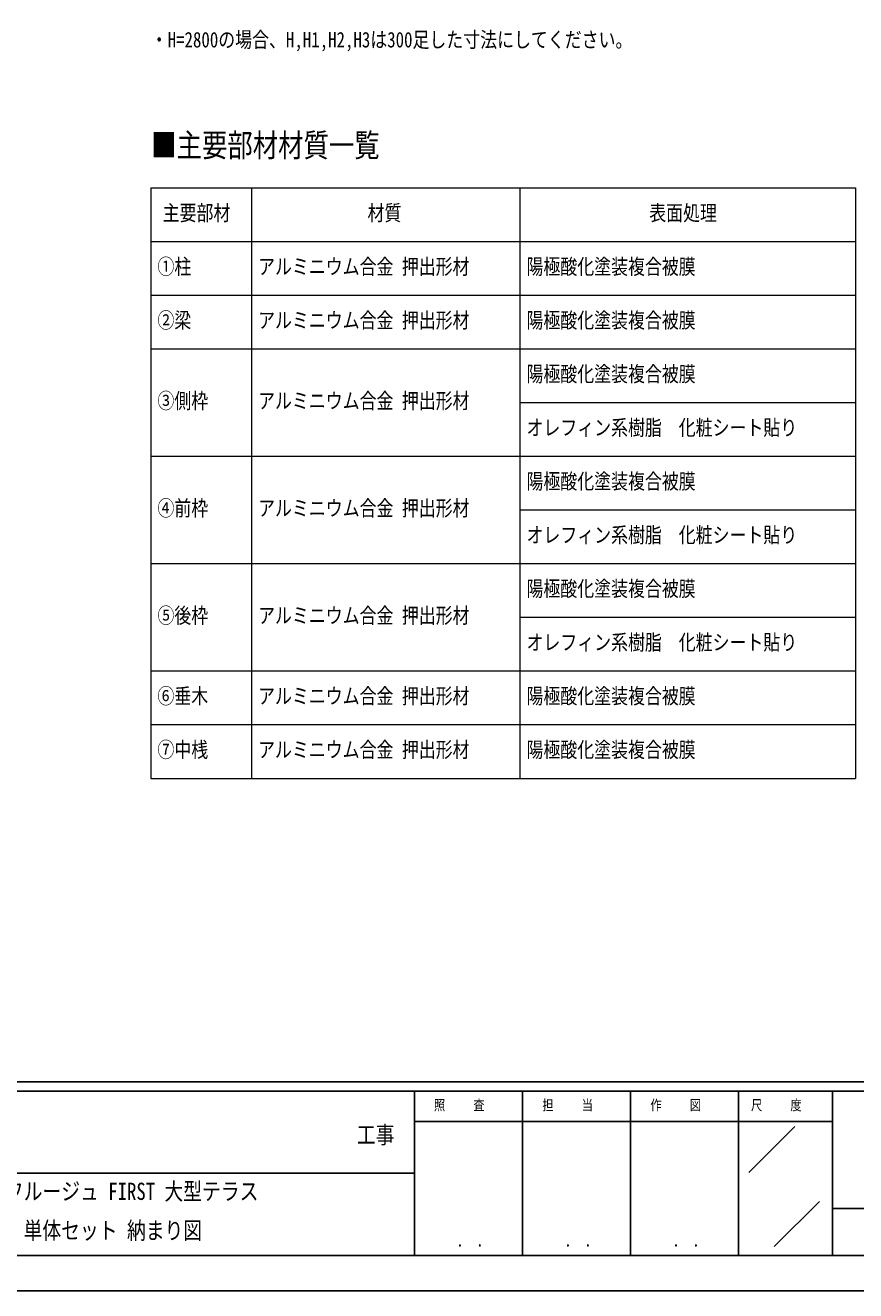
# Model space of a CAD drawing. Units: millimetres, scale not verified. Extents: x -14730 to 14718, y -10403 to 10400.
# Drawn here: x 1633 to 7820, y -10390 to -961 of the extents above; entities that cross this region are included whole.
import ezdxf
from ezdxf.enums import TextEntityAlignment as Align

# ---------------------------------------------------------------- set-up
doc = ezdxf.new("R2010")
doc.units = ezdxf.units.MM
doc.header["$LTSCALE"] = 50
doc.layers.add('0-1_TABLE1', color=7, linetype='Continuous', lineweight=18)
doc.layers.add('0-2_USER1', color=3, linetype='Continuous')
doc.layers.add('0-8_YKK_ZWAK', color=7, linetype='Continuous')
doc.styles.add('ＭＳ ゴシック', font='')
doc.styles.get('ＭＳ ゴシック').set_extended_font_data('MS Gothic')

msp = doc.modelspace()

# ---------------------------------------------------------------- linework, layer by layer
at = {"layer": '0-1_TABLE1'}
for p, q in [((2567.31, -2172.28), (7817.31, -2172.28)), ((2567.31, -2172.28), (2567.31, -6572.28)), ((3317.31, -2172.28), (3317.31, -6572.28)), ((5317.31, -2172.28), (5317.31, -6572.28)), ((7817.31, -2172.28), (7817.31, -6572.28)), ((2567.31, -2572.28), (7817.31, -2572.28)), ((2567.31, -2972.28), (7817.31, -2972.28)), ((2567.31, -3372.28), (7817.31, -3372.28)), ((5317.31, -3772.28), (7817.31, -3772.28)), ((2567.31, -4172.28), (7817.31, -4172.28)), ((5317.31, -4572.28), (7817.31, -4572.28)), ((2567.31, -4972.28), (7817.31, -4972.28)), ((5317.31, -5372.28), (7817.31, -5372.28)), ((2567.31, -5772.28), (7817.31, -5772.28)), ((2567.31, -6172.28), (7817.31, -6172.28)), ((2567.31, -6572.28), (7817.31, -6572.28))]:
    msp.add_line(p, q, dxfattribs=at)
at = {"layer": '0-8_YKK_ZWAK'}
for p, q in [((13632.57, -8832.7), (-13667.43, -8832.7)), ((4532.57, -8902.7), (-17.43, -8902.7)), ((5337.57, -8902.7), (5337.57, -10127.7)), ((6142.57, -8902.7), (6142.57, -10127.7)), ((6947.57, -8902.7), (6947.57, -10127.7)), ((7647.57, -8902.7), (6947.57, -8902.7)), ((11261.32, -8902.7), (7647.57, -8902.7)), ((7647.57, -8902.7), (7647.57, -10127.7)), ((6947.57, -9130.2), (4532.57, -9130.2)), ((6947.57, -9130.2), (7647.57, -9130.2)), ((7024.87, -9509.22), (7367.63, -9166.45)), ((-17.43, -9515.2), (4532.57, -9515.2)), ((7212.35, -10061.16), (7549.12, -9724.39)), ((7647.57, -9777.7), (11261.32, -9777.7)), ((-17.43, -10127.7), (4532.57, -10127.7)), ((4532.57, -10127.7), (6947.57, -10127.7)), ((6947.57, -10127.7), (7647.57, -10127.7)), ((7647.57, -10127.7), (11261.32, -10127.7))]:
    msp.add_line(p, q, dxfattribs=at)
msp.add_lwpolyline([(-14717.5, -10390.2), (14717.5, -10390.2), (14717.5, 10399.8), (-14717.5, 10399.8)], close=True, dxfattribs=at)
msp.add_lwpolyline([(6947.57, -8902.7), (4532.57, -8902.7), (4532.57, -10127.7)], dxfattribs=at)

# ---------------------------------------------------------------- texts
at = {"layer": '0-1_TABLE1', "style": 'ＭＳ ゴシック', "width": 0.8}
for s, p in [('主要部材', (2656.71, -2451.03)), ('材質', (4182.91, -2451.03)), ('表面処理', (6281.71, -2451.03)), ('①柱', (2617.31, -2851.03)), ('アルミニウム合金 押出形材', (3367.31, -2851.03)), ('陽極酸化塗装複合被膜', (5367.31, -2851.03)), ('②梁', (2617.31, -3251.03)), ('アルミニウム合金 押出形材', (3367.31, -3251.03)), ('陽極酸化塗装複合被膜', (5367.31, -3251.03)), ('陽極酸化塗装複合被膜', (5367.31, -3651.03)), ('③側枠', (2617.31, -3851.03)), ('アルミニウム合金 押出形材', (3367.31, -3851.03)), ('オレフィン系樹脂\u3000化粧シート貼り', (5367.31, -4051.03)), ('陽極酸化塗装複合被膜', (5367.31, -4451.03)), ('④前枠', (2617.31, -4651.03)), ('アルミニウム合金 押出形材', (3367.31, -4651.03)), ('オレフィン系樹脂\u3000化粧シート貼り', (5367.31, -4851.03)), ('陽極酸化塗装複合被膜', (5367.31, -5251.03)), ('⑤後枠', (2617.31, -5451.03)), ('アルミニウム合金 押出形材', (3367.31, -5451.03)), ('オレフィン系樹脂\u3000化粧シート貼り', (5367.31, -5651.03)), ('⑥垂木', (2617.31, -6051.03)), ('アルミニウム合金 押出形材', (3367.31, -6051.03)), ('陽極酸化塗装複合被膜', (5367.31, -6051.03)), ('⑦中桟', (2617.31, -6451.03)), ('アルミニウム合金 押出形材', (3367.31, -6451.03)), ('陽極酸化塗装複合被膜', (5367.31, -6451.03))]:
    msp.add_text(s, height=115.5, dxfattribs=at).set_placement(p, align=Align.BOTTOM_LEFT)
at = {"layer": '0-2_USER1', "style": 'ＭＳ ゴシック', "width": 0.8}
for s, height, p in [('・H=2800の場合、H,H1,H2,H3は300足した寸法にしてください。', 115.5, (2567.31, -1160.28)), ('■主要部材材質一覧', 173.2, (2571.5, -1992.95)), ('テラス屋根 エフルージュ FIRST 大型テラス', 128.3, (571.05, -9752.3)), ('600タイプ 独立 単体セット 納まり図', 128.3, (571.05, -10043.97))]:
    msp.add_text(s, height=height, dxfattribs=at).set_placement(p, align=Align.BOTTOM_LEFT)
at = {"layer": '0-8_YKK_ZWAK', "style": 'ＭＳ ゴシック', "width": 0.8}
for s, height, p in [('照     査', 76.98, (4677.47, -9068.95)), ('担     当', 76.98, (5485.27, -9068.95)), ('尺     度', 76.98, (7039.97, -9068.95)), ('作     図', 76.98, (6290.27, -9068.95)), ('工事', 128.3, (4103.17, -9331.33)), ('． ．', 90.71, (4847.5, -10090.43)), ('． ．', 90.71, (5652.5, -10090.43)), ('． ．', 90.71, (6457.5, -10090.43))]:
    msp.add_text(s, height=height, dxfattribs=at).set_placement(p, align=Align.BOTTOM_LEFT)

doc.saveas('drawing.dxf')
